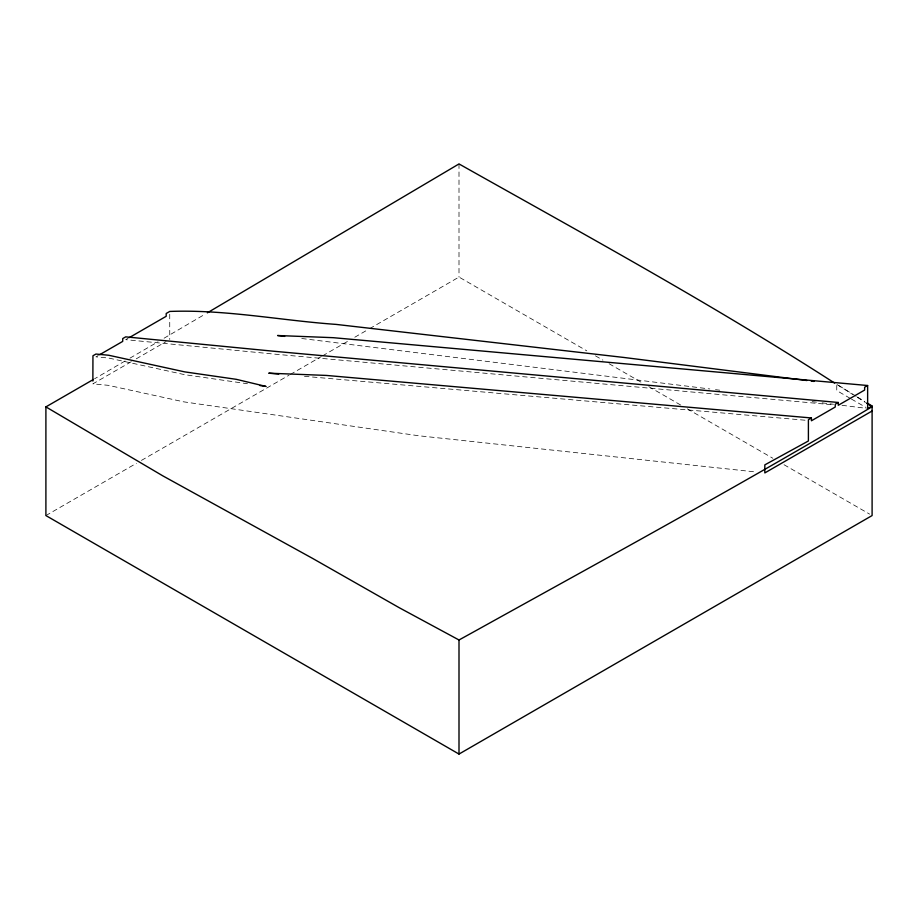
<?xml version="1.0" encoding="UTF-8"?>
<svg xmlns="http://www.w3.org/2000/svg" width="918" height="918" viewBox="0 0 918 918"><rect width="100%" height="100%" fill="white"/><g stroke="black" fill="none" stroke-linecap="round" stroke-linejoin="round"><path stroke-width="0.69" stroke-dasharray="4.59 3.44" d="M164.093 338.203L204.852 314.3M125.066 361.004L94.6 378.778M129.943 358.158L157.965 341.794M98.375 355.45L95.942 356.85L108.657 358.043L184.702 374.682L247.481 383.747M128.153 338.249L125.697 339.671L273.277 354.015L832.546 404.769M131.308 361.692L92.867 383.873L108.209 385.319L183.669 401.832L418.7 435.763L754.848 471.863M136.266 358.823L166.02 341.645M45.9 515.56L136.461 463.28M141.418 460.411L289.044 375.187M290.283 374.464L321.3 356.563M322.539 355.851L348.588 340.808M354.796 337.227L368.439 329.344M369.679 328.633L459 277.064L586.774 350.837M304.478 376.323L807.14 420.398M301.758 338.501L709.821 388.968M715.512 389.668L719.769 390.196M812.189 401.625L816.458 402.153M822.138 402.853L833.521 404.264M842.047 405.32L866.225 408.303M850.16 398.332L836.757 390.586L836.757 384.286L856.253 396.289M851.388 399.032L866.007 407.477M595.461 355.851L602.908 360.143M609.104 363.723L642.6 383.058M648.808 386.639L681.053 405.263M687.261 408.843L772.853 458.266M784.018 464.715L869.621 514.126M857.481 397.035L864.79 401.533M837.044 384.596L852.581 394.361M857.366 397.368L865.525 402.52M459 163.932L459 277.064M169.738 314.243L169.738 339.499"/><path stroke-width="1.38" d="M872.1 406.708C741.537 484.647 607.923 557.329 475.019 631.148L459 639.984L399.33 607.762L312.476 558.339L162.853 475.88L45.9 406.892L93.384 379.478M207.33 312.843L459 163.932C585.351 235.031 712.701 304.546 834.657 383.093M99.592 354.75L122.714 341.393L122.714 338.581L125.697 336.86L273.277 351.204L838.26 402.474L838.26 405.286L864.63 390.058L864.63 387.247L867.636 385.514L867.636 408.487L872.1 406.043L872.1 515.56L459 754.068L45.9 515.56L45.9 406.892M129.381 337.549L166.192 316.297L166.192 313.486L169.738 311.443C225.587 309.355 280.575 320.462 336.068 324.398L623.861 357.458L806.956 380.534M838.26 402.474L835.254 404.207L835.254 407.018L811.42 420.777L811.42 417.965L808.402 419.71L808.402 440.973L764.82 464.875L764.82 472.931L872.1 411M811.42 417.965L326.292 375.428L268.767 373.19L278.774 374.074M867.636 385.514L333.223 337.686L277.592 335.518L284.695 336.39M811.214 381.073L814.048 381.429M260.035 385.56L265.612 386.363M265.99 386.421L236.247 379.318L184.702 371.87L108.657 355.243L95.942 354.05L92.947 355.771L92.867 381.073M867.223 403.036L872.1 406.043M866.626 403.22L869.908 405.308M459 639.984L459 754.068"/></g></svg>
